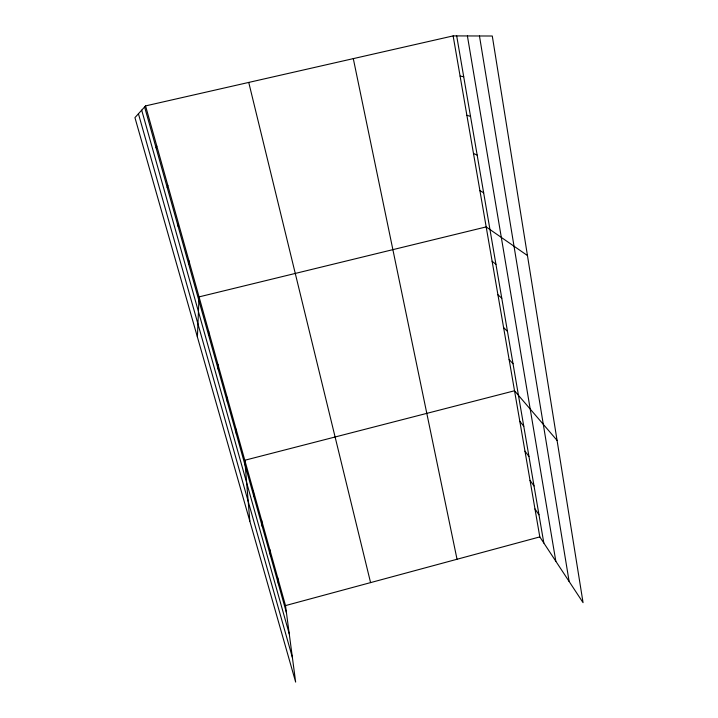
<?xml version="1.0" encoding="UTF-8"?>
<svg xmlns="http://www.w3.org/2000/svg" width="718" height="718" viewBox="0 0 718 718"><rect width="100%" height="100%" fill="white"/><g stroke="black" fill="none" stroke-linecap="round" stroke-linejoin="round"><path stroke-width="1.08" d="M208.633 335.27L208.651 331.169M197.405 337.02L199.048 296.893L486.176 226.906L527.452 255.536M188.61 263.874L188.906 260.67M178.046 226.215L178.495 223.504M167.195 187.542L167.815 185.352M156.057 147.809L156.838 146.167M145.566 105.905L134.939 117.617L295.654 682.1L285.495 605.588L145.566 105.905L453.139 35.9L492.288 36.017L583.061 602.653L539.81 536.902L453.139 35.9M285.495 605.588L539.81 536.902M460.094 76.108L463.702 76.7M466.871 115.275L470.532 116.424M473.467 153.446L477.174 155.106M479.902 190.638L483.654 192.801M492.117 261.253L495.941 264.314M497.924 294.784L501.774 298.248M503.587 327.525L507.464 331.393M509.116 359.512L513.029 363.748M557.069 440.403L514.528 390.771L244.802 460.256L249.819 521.088M519.814 421.313L523.763 426.25M524.975 451.182L528.951 456.433M530.028 480.387L534.021 485.942M534.973 508.954L538.985 514.797M138.43 113.767L292.379 657.419M141.697 110.168L289.255 633.895M144.605 106.964L286.437 612.696M248.742 82.426L370.578 582.612M353.301 58.625L457.034 559.259M456.693 35.909L543.831 543.023M467.409 35.945L555.831 561.27M479.462 35.981L569.132 581.49M277.722 577.819L278.575 584.658M269.771 549.423L270.533 555.983M261.639 520.379L262.303 526.635M253.319 490.672L253.885 496.605M236.078 429.131L236.437 434.39M227.157 397.26L227.391 402.152M218.012 364.609L218.128 369.124"/></g></svg>
